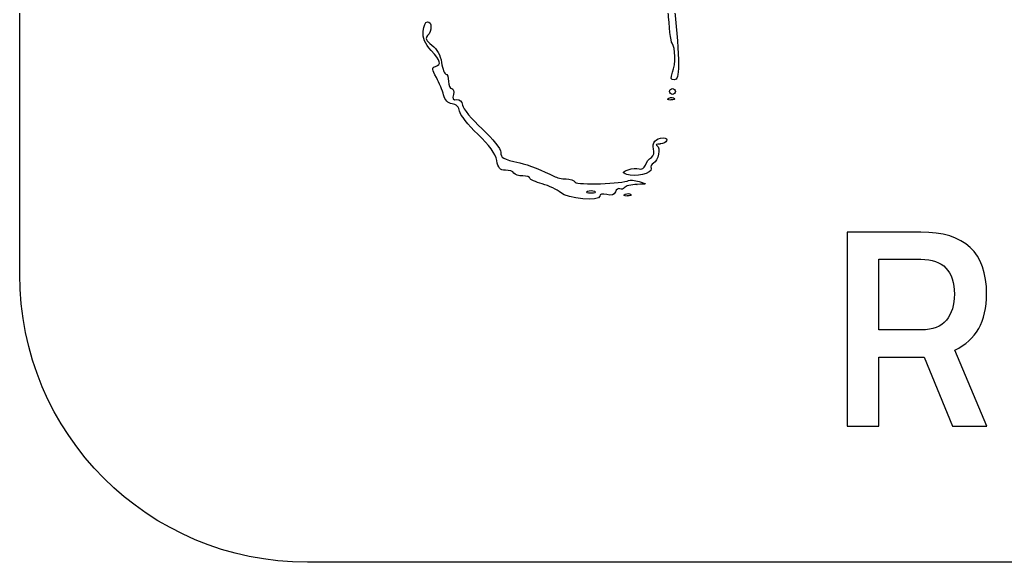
# Model space of a CAD drawing. Extents: x 195 to 337, y 268 to 410.
# Drawn here: x 195.3 to 252.5, y 268.1 to 299.6 of the extents above; entities that cross this region are included whole.
import ezdxf

# ---------------------------------------------------------------- set-up
doc = ezdxf.new("R2010")
doc.units = 0
doc.layers.add('Layer_1', color=7, linetype='CONTINUOUS')

msp = doc.modelspace()

# ---------------------------------------------------------------- linework, layer by layer
at = {"layer": 'Layer_1', "color": 7}
for points in [[(195.260074, 284.812072), (195.260074, 393.152088)], [(233.247407, 296.097761), (233.242418, 296.097477)], [(233.049294, 294.938986), (233.054765, 294.928781)], [(232.435508, 292.379301), (232.433155, 292.369521)], [(228.211858, 289.624054), (228.211716, 289.624054)], [(231.090072, 290.034567), (231.092226, 290.033405)], [(230.51478, 289.367206), (230.519968, 289.357002)], [(243.295894, 287.266233), (243.295894, 276.003056), (245.121087, 276.003056), (245.121087, 280.015256), (247.768062, 280.015256), (249.395502, 276.003056), (251.402337, 276.003056), (249.543454, 280.426878)], [(247.571772, 287.266233), (243.295894, 287.266233), (243.295894, 287.266233)], [(245.121087, 285.688601), (247.571772, 285.688601)], [(247.603999, 281.594358), (245.121087, 281.594358), (245.121087, 285.688601), (245.121087, 285.688601)], [(320.296224, 268.115924), (211.956208, 268.115924)]]:
    msp.add_lwpolyline(points, dxfattribs=at)
msp.add_lwpolyline([(233.151143, 295.25349)], close=True, dxfattribs=at)
for points in [[(232.962469, 302.007515), (233.116673, 302.007515), (233.501505, 298.401732), (233.498273, 296.983984)], [(233.124497, 298.219181), (233.049379, 298.315559), (232.954135, 299.166491), (232.909064, 300.104362)], [(218.678292, 298.922513), (218.700969, 299.228995), (218.808969, 299.471187), (218.926891, 299.471187)], [(218.926891, 299.471187), (219.193631, 299.471839), (219.202135, 298.927871), (218.938229, 298.666403)], [(219.142295, 297.80246), (218.774727, 298.2204), (218.650428, 298.521524), (218.678292, 298.922513)], [(218.938229, 298.666403), (218.787143, 298.515317), (218.841851, 298.384639), (219.19108, 298.113449)], [(219.19108, 298.113449), (219.486847, 297.881008), (219.678639, 297.530504), (219.748314, 297.095414)], [(233.156812, 296.534693), (233.344182, 297.028715), (233.328308, 297.948274), (233.124497, 298.219181)], [(219.390894, 296.877657), (219.748825, 297.014854), (219.711294, 297.154035), (219.142295, 297.80246)], [(219.748314, 297.095414), (219.801889, 296.731049), (219.920944, 296.432079), (220.001165, 296.432079)], [(233.498273, 296.983984), (233.496686, 296.316369), (233.433927, 296.097761), (233.247407, 296.097761)], [(219.444469, 296.226113), (219.175461, 296.706189), (219.168941, 296.793014), (219.390894, 296.877657)], [(220.001165, 296.432079), (220.086771, 296.432079), (220.147999, 296.242441), (220.147999, 296.009858)], [(233.242418, 296.097477), (233.044277, 296.097477), (233.026985, 296.183083), (233.156812, 296.534693)], [(219.866689, 295.219871), (219.802343, 295.468469), (219.614973, 295.921786), (219.444469, 296.226113)], [(220.147999, 296.009858), (220.147999, 295.777417), (220.233606, 295.587638), (220.336503, 295.587638)], [(220.358557, 294.71298), (220.109958, 294.745011), (219.939568, 294.923027), (219.866689, 295.219871)], [(220.336503, 295.587638), (220.443653, 295.587638), (220.485322, 295.438819), (220.432881, 295.245808)], [(220.432881, 295.245808), (220.368535, 294.994091), (220.421543, 294.916819), (220.624787, 294.950041)], [(232.981914, 295.422718), (232.981914, 295.519096), (233.057032, 295.591946), (233.151143, 295.591946)], [(233.151143, 295.25349), (233.054765, 295.25349), (232.981914, 295.328608), (232.981914, 295.422718)], [(233.151143, 295.591946), (233.247521, 295.591946), (233.320371, 295.516828), (233.320371, 295.422718)], [(233.320371, 295.422718), (233.320371, 295.32634), (233.245253, 295.25349), (233.151143, 295.25349)], [(220.791492, 294.280044), (220.759461, 294.523257), (220.601854, 294.678709), (220.358557, 294.71298)], [(220.624787, 294.950041), (220.802519, 294.982072), (220.924834, 294.864435), (220.958056, 294.63069)], [(220.958056, 294.63069), (220.990088, 294.43028), (221.499218, 293.808756), (222.097839, 293.251833)], [(233.054765, 294.928781), (232.857473, 294.937285), (232.817788, 294.982356), (232.947615, 295.035931)], [(232.947615, 295.035931), (233.069788, 295.089506), (233.215489, 295.078734), (233.271247, 295.024592)], [(233.271247, 295.024592), (233.324821, 294.971017), (233.228443, 294.928214), (233.049294, 294.938986)], [(221.843826, 292.949008), (221.295152, 293.47302), (220.821511, 294.071528), (220.791492, 294.280044)], [(222.948573, 291.428362), (222.873454, 291.82595), (222.541347, 292.283518), (221.843826, 292.949008)], [(222.097839, 293.251833), (222.740793, 292.652787), (223.185521, 292.099408), (223.185521, 291.898063)], [(232.045347, 292.087814), (231.93508, 292.437156), (232.183678, 292.722208), (232.604736, 292.727565)], [(232.433155, 292.369521), (232.224242, 292.361017), (232.137388, 292.326718), (232.240399, 292.283915)], [(232.604736, 292.727565), (232.988377, 292.733235), (232.824421, 292.393219), (232.435508, 292.379301)], [(223.185521, 291.898063), (223.185521, 291.562639), (223.281899, 291.50691), (224.283067, 291.284022)], [(231.924308, 291.602381), (232.066891, 291.687987), (232.112812, 291.874507), (232.045347, 292.087814)], [(232.240399, 292.283915), (232.484746, 292.187537), (232.326006, 291.370904), (232.042258, 291.262677)], [(223.449001, 290.859335), (223.136084, 290.859335), (223.033215, 290.976123), (222.948573, 291.428362)], [(224.283067, 291.284022), (224.771732, 291.174605), (225.656878, 290.827502), (226.264938, 290.507102)], [(231.578198, 291.150142), (231.642544, 291.322772), (231.797883, 291.526271), (231.924308, 291.602381)], [(232.042258, 291.262677), (231.921218, 291.219874), (231.861124, 291.075024), (231.909313, 290.948683)], [(223.946226, 290.690107), (223.892651, 290.786485), (223.664462, 290.859335), (223.449001, 290.859335)], [(224.462755, 290.522013), (224.2357, 290.522013), (224.003032, 290.597131), (223.946226, 290.690107)], [(230.492755, 290.61326), (230.227999, 290.720409), (230.237637, 290.749323), (230.578362, 290.88)], [(231.909313, 290.948683), (232.016462, 290.676557), (230.955568, 290.42572), (230.492755, 290.61326)], [(230.578362, 290.88), (230.787275, 290.965606), (231.071306, 290.98715), (231.210629, 290.933575)], [(231.210629, 290.933575), (231.36285, 290.88), (231.508522, 290.965606), (231.578198, 291.150142)], [(224.875338, 290.387934), (224.875338, 290.463052), (224.689952, 290.522013), (224.462755, 290.522013)], [(225.593325, 290.061099), (225.198969, 290.168249), (224.875338, 290.31395), (224.875338, 290.387934)], [(226.648862, 289.56172), (226.463477, 289.729814), (225.98873, 289.954998), (225.593325, 290.061099)], [(226.264938, 290.507102), (226.426796, 290.421496), (226.745014, 290.352898), (226.972182, 290.352898)], [(226.972182, 290.352898), (227.200371, 290.352898), (227.439417, 290.267291), (227.503706, 290.164394)], [(227.503706, 290.164394), (227.615108, 289.984394), (230.289398, 290.068016), (230.602399, 290.260772)], [(230.602399, 290.260772), (230.666746, 290.303575), (230.949615, 290.27211), (231.220749, 290.196425)], [(231.220749, 290.196425), (231.712617, 290.049591), (231.712617, 290.049591), (231.090072, 290.034567)], [(228.928513, 289.348554), (228.928513, 289.022797), (227.049114, 289.198602), (226.648862, 289.56172)], [(228.211716, 289.624054), (228.096062, 289.58125), (228.189039, 289.538447), (228.422897, 289.538447)], [(228.634078, 289.624054), (228.518425, 289.666857), (228.327596, 289.666857), (228.211858, 289.624054)], [(228.422897, 289.538447), (228.655338, 289.538447), (228.74976, 289.58125), (228.634078, 289.624054)], [(229.332506, 289.444932), (229.078522, 289.509279), (228.928513, 289.476964), (228.928513, 289.348554)], [(229.838321, 289.606791), (229.773974, 289.425657), (229.612116, 289.3752), (229.332506, 289.444932)], [(230.097691, 289.771767), (230.011801, 289.825342), (229.894163, 289.74909), (229.838321, 289.606791)], [(230.362447, 289.846885), (230.308872, 289.750507), (230.184714, 289.719326), (230.097691, 289.771767)], [(231.092226, 290.033405), (230.749319, 290.024901), (230.421407, 289.937027), (230.362447, 289.846885)], [(230.412818, 289.464151), (230.534991, 289.517726), (230.680692, 289.506954), (230.73645, 289.452813)], [(230.519968, 289.357002), (230.322677, 289.365506), (230.283275, 289.399805), (230.412818, 289.464151)], [(230.73645, 289.452813), (230.790025, 289.399238), (230.693647, 289.356435), (230.51478, 289.367206)], [(251.386227, 283.681766), (251.386227, 286.071371), (250.114849, 287.266233), (247.571772, 287.266233)], [(247.571772, 285.688601), (248.865237, 285.688601), (249.511227, 285.013923), (249.511227, 283.665648)], [(211.956208, 268.115924), (202.706549, 268.115924), (195.260074, 275.562397), (195.260074, 284.812072)], [(249.511227, 283.665648), (249.511227, 283.040838), (249.358189, 282.536111), (249.051267, 282.152463)], [(249.543454, 280.426878), (250.771144, 280.996893), (251.386227, 282.081378), (251.386227, 283.681766)], [(249.051267, 282.152463), (248.744344, 281.779766), (248.261697, 281.594358), (247.603999, 281.594358)]]:
    msp.add_open_spline(points, degree=3, dxfattribs=at)

doc.saveas('drawing.dxf')
